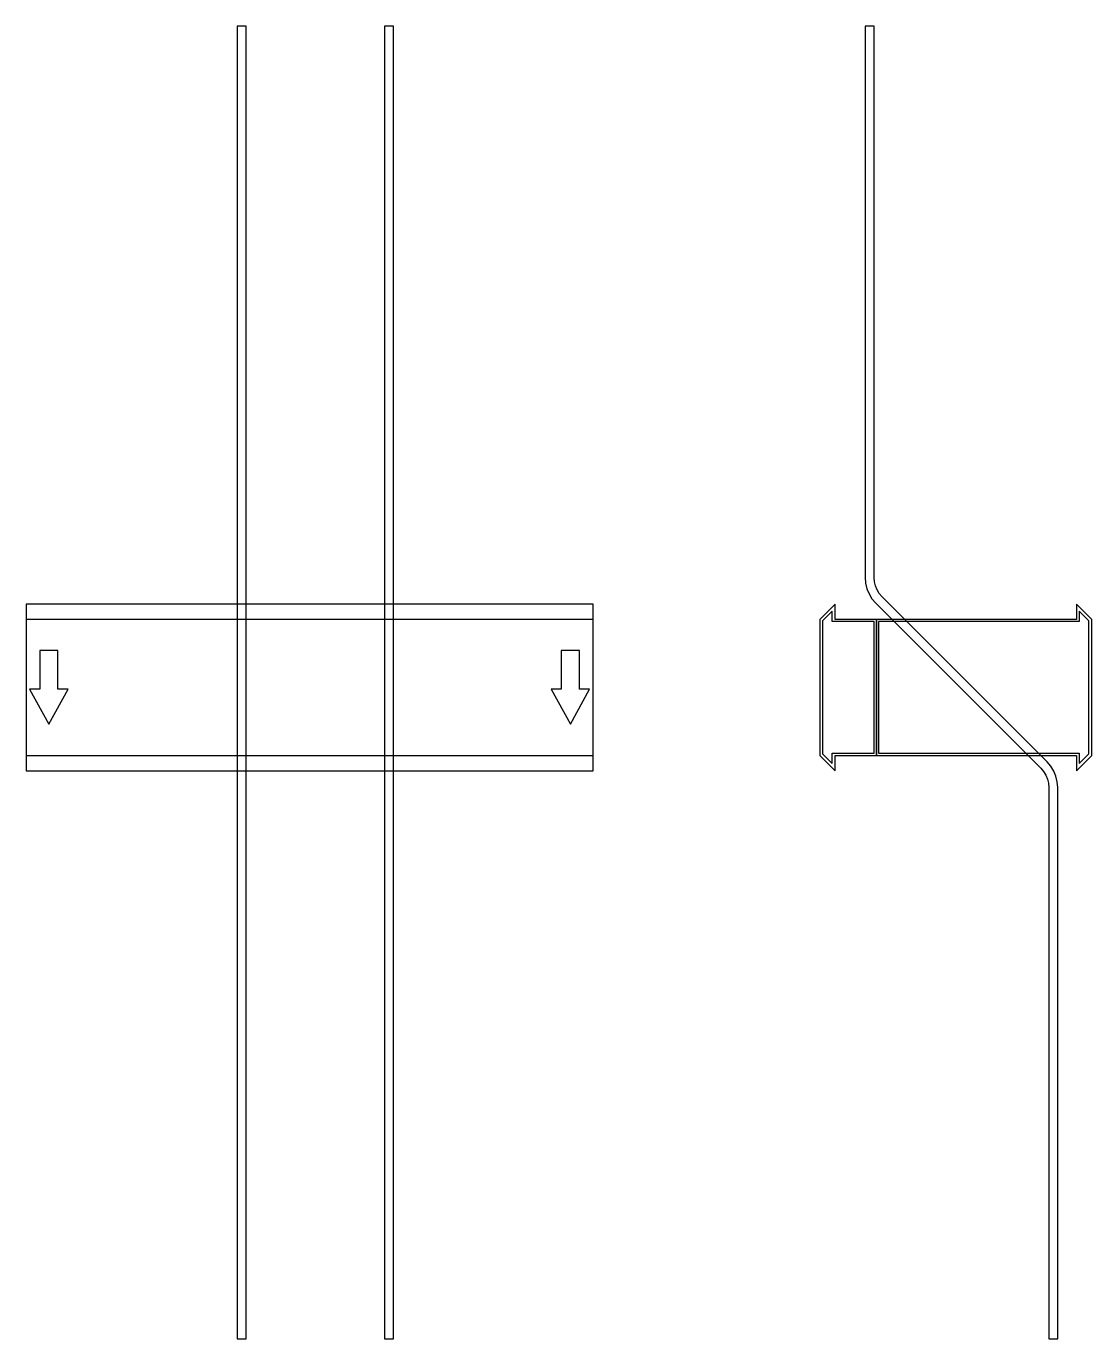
# Model space of a CAD drawing. Extents: x 0 to 940, y -575 to 583.
import ezdxf

# ---------------------------------------------------------------- set-up
doc = ezdxf.new("R2010")
doc.units = 0
doc.layers.add('Halfen', color=7, linetype='CONTINUOUS')

msp = doc.modelspace()

# ---------------------------------------------------------------- linework, layer by layer
at = {"layer": 'Halfen', "color": 7}
for points in [[(194, -574.569), (194, 583.197), (186, 583.197), (186, -574.569)], [(324, -574.569), (324, 583.197), (316, 583.197), (316, -574.569)], [(910, -574.569), (910, -88.284), (909.606, -83.278), (908.434, -78.396), (906.512, -73.757), (903.889, -69.475), (900.627, -65.657), (755.029, 79.941), (752.584, 82.805), (750.616, 86.016), (749.175, 89.495), (748.295, 93.157), (748, 96.912), (748, 583.197), (740, 583.197), (740, 96.912), (740.394, 91.906), (741.566, 87.023), (743.488, 82.384), (746.111, 78.103), (749.373, 74.284), (894.971, -71.314), (897.416, -74.177), (899.384, -77.388), (900.825, -80.868), (901.705, -84.53), (902, -88.284), (902, -574.569)], [(0, -73.5), (500, -73.5), (500, 73.5), (0, 73.5)], [(750, -60), (750, 60), (713.5, 60), (713.5, 73.5), (700, 60), (700, -60), (713.5, -73.5), (713.5, -60)], [(940, -60), (940, 60), (926.5, 73.5), (926.5, 60), (750, 60), (750, -60), (926.5, -60), (926.5, -73.5)], [(0, -60), (500, -60), (500, 60), (0, 60)], [(748, -58), (748, 58), (711, 58), (711, 67.25), (702.5, 58.75), (702.5, -58.75), (711, -67.25), (711, -58)], [(937.5, -58.75), (937.5, 58.75), (929, 67.25), (929, 58), (752, 58), (752, -58), (929, -58), (929, -67.25)], [(20, -32.5), (37, -1.5), (28, -1.5), (28, 32.5), (12, 32.5), (12, -1.5), (3, -1.5)], [(480, -32.5), (497, -1.5), (488, -1.5), (488, 32.5), (472, 32.5), (472, -1.5), (463, -1.5)]]:
    msp.add_lwpolyline(points, close=True, dxfattribs=at)

doc.saveas('drawing.dxf')
